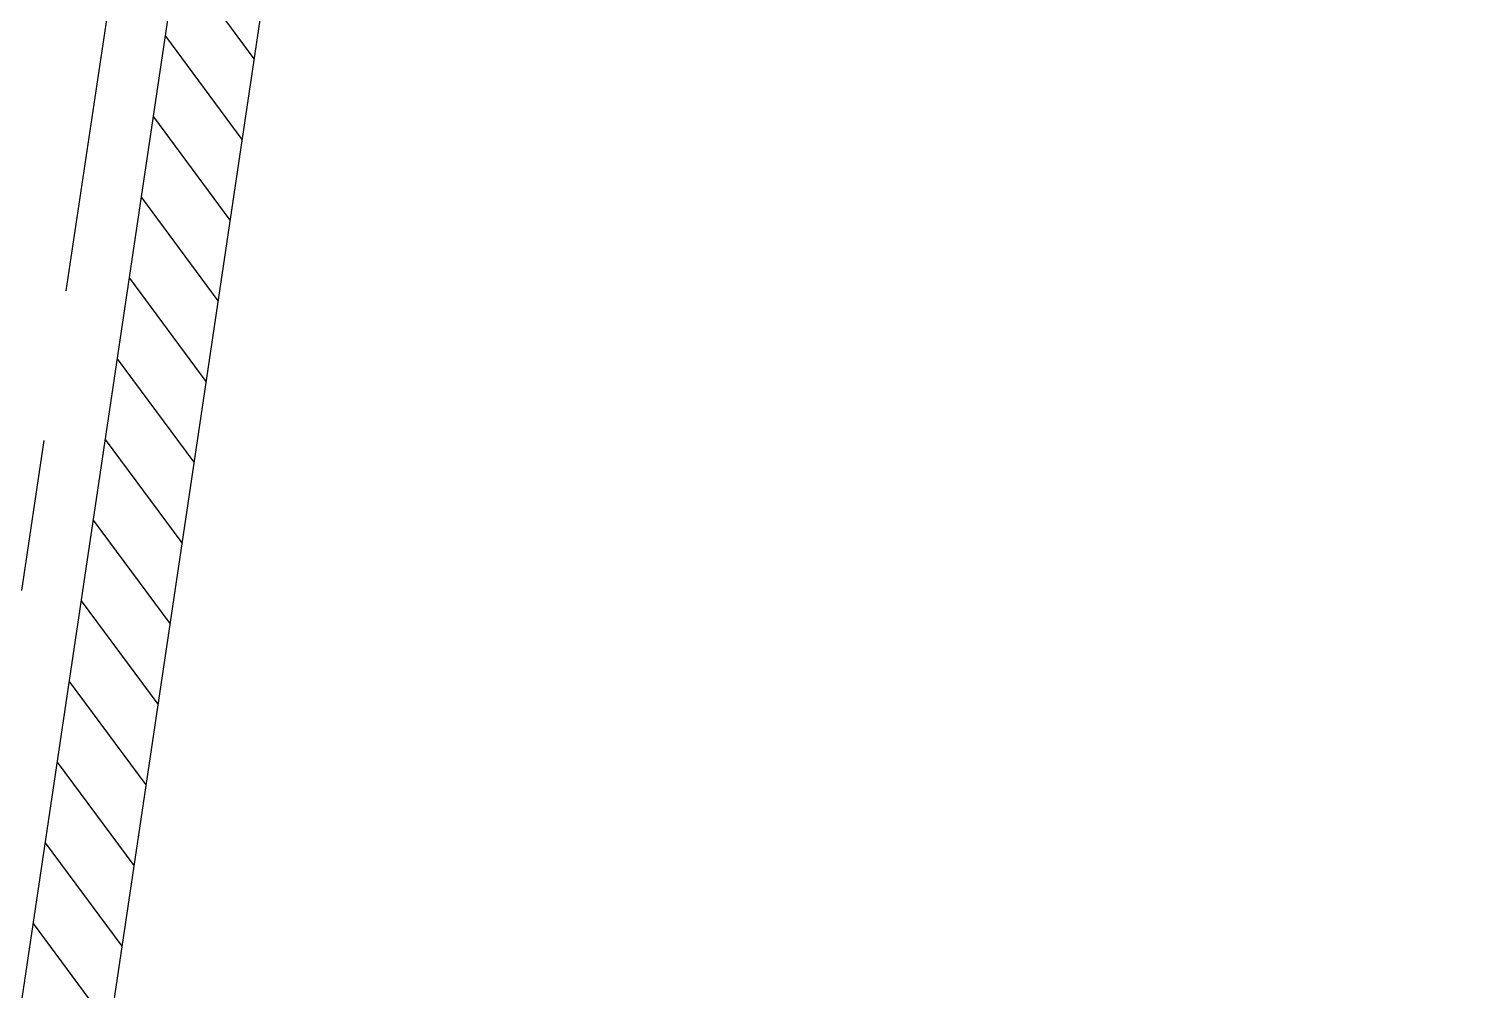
# Model space of a CAD drawing. Header units: millimetres. Extents: x 338 to 506, y 179 to 335.
# Drawn here: x 432.18 to 434.555, y 217.471 to 219.059 of the extents above; entities that cross this region are included whole.
import ezdxf

# ---------------------------------------------------------------- set-up
doc = ezdxf.new("R2010")
doc.units = ezdxf.units.MM
doc.linetypes.add('CENTER', pattern=[2, 1.25, -0.25, 0.25, -0.25])
doc.linetypes.add('DASHED2', pattern=[0.375, 0.25, -0.125])
doc.layers.add('EJES_DE_COLUMNA', color=255, linetype='DASHED2')
doc.layers.add('MUROS', color=32, linetype='Continuous')

# ---------------------------------------------------------------- blocks, each defined once
blk = doc.blocks.new('*X995')
at = {"color": 0}
for p, q in [((41.2153, 59.2777), (41.0653, 59.1277)), ((41.35, 59.2777), (41.2, 59.1277)), ((41.4847, 59.2777), (41.3347, 59.1277)), ((41.6194, 59.2777), (41.4694, 59.1277)), ((41.7541, 59.2777), (41.6041, 59.1277)), ((41.8888, 59.2777), (41.7388, 59.1277)), ((42.0235, 59.2777), (41.8735, 59.1277)), ((42.1582, 59.2777), (42.0082, 59.1277)), ((42.2929, 59.2777), (42.1429, 59.1277)), ((42.4276, 59.2777), (42.2776, 59.1277)), ((42.5623, 59.2777), (42.4123, 59.1277)), ((42.697, 59.2777), (42.547, 59.1277)), ((42.8317, 59.2777), (42.6817, 59.1277))]:
    blk.add_line(p, q, dxfattribs=at)
blk = doc.blocks.new('EJES_ESTRUCTURALES')
at = {"layer": 'EJES_DE_COLUMNA', "color": 9, "linetype": 'CENTER'}
blk.add_line((661.47768, 154.66228), (759.37077, 154.66627), dxfattribs=at)
blk = doc.blocks.new('A$C7152A42C')
at = {"layer": 'MUROS'}
for points in [[(36.6568, 59.12772), (36.6568, 59.27772), (43.67041, 59.27772), (43.67041, 59.12772), (36.6568, 59.12772)], [(36.6568, 59.12772), (36.65681, 59.27772), (43.67041, 59.27772), (43.67041, 59.12772), (36.65681, 59.12772)]]:
    blk.add_lwpolyline(points, dxfattribs=at)
at = {"layer": 'EJES_DE_COLUMNA'}
blk.add_blockref('EJES_ESTRUCTURALES', (-631.22088, -95.28525), dxfattribs=at)
at = {"layer": 'MUROS', "linetype": 'Continuous'}
blk.add_blockref('*X995', (0, 0), dxfattribs=at)

msp = doc.modelspace()

# ---------------------------------------------------------------- block references
at = {"layer": 'MUROS', "color": 32, "rotation": 81.53046525965426}
msp.add_blockref('A$C7152A42C', (484.7482, 168.0844), dxfattribs=at)

doc.saveas('drawing.dxf')
